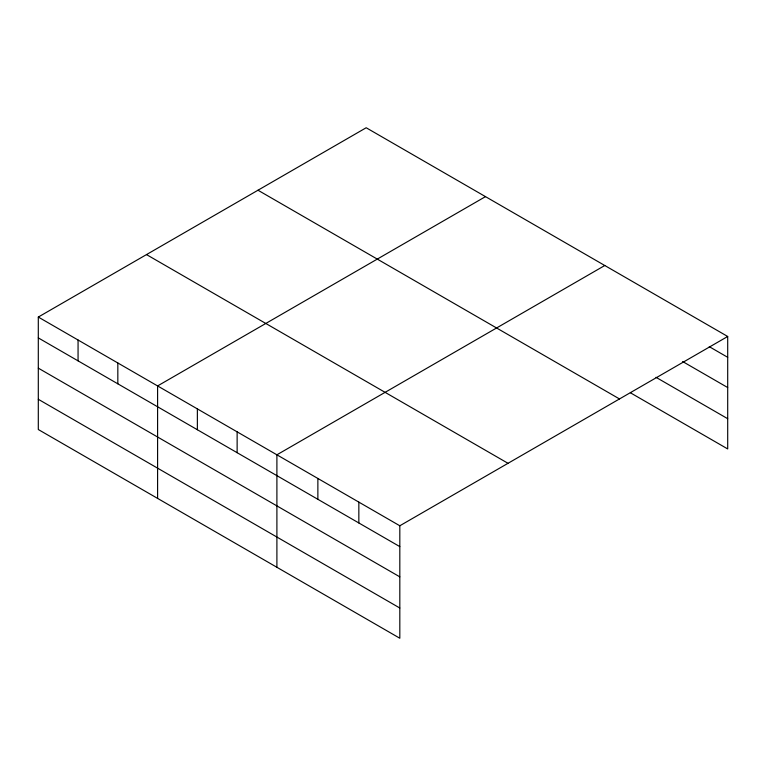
<?xml version="1.0" encoding="UTF-8"?>
<svg xmlns="http://www.w3.org/2000/svg" width="766" height="766" viewBox="0 0 766 766"><rect width="100%" height="100%" fill="white"/><g stroke="black" fill="none" stroke-linecap="round" stroke-linejoin="round"><path stroke-width="1.15" d="M38.3 317.057L399.814 525.773L399.814 638.25L38.3 429.525L38.3 317.057L366.186 127.75L727.7 336.475L727.7 448.943L630.389 392.767M485.491 196.632L157.595 385.93L157.595 498.407M604.786 265.505L276.899 454.812L276.899 567.28M399.814 525.773L727.7 336.475M709.259 346.663L727.7 357.31M682.63 361.533L727.7 387.548M656.002 377.312L727.7 418.705M257.989 190.227L619.493 398.942M146.507 254.59L508.011 463.306M38.3 337.902L399.814 546.618M38.3 368.14L399.814 576.855M38.3 399.287L399.814 608.013M358.842 502.123L358.842 522.958M317.871 478.463L317.871 499.308M237.134 431.852L237.134 452.696M197.369 408.891L197.369 429.736M117.83 362.979L117.83 383.814M78.065 340.018L78.065 360.853"/></g></svg>
